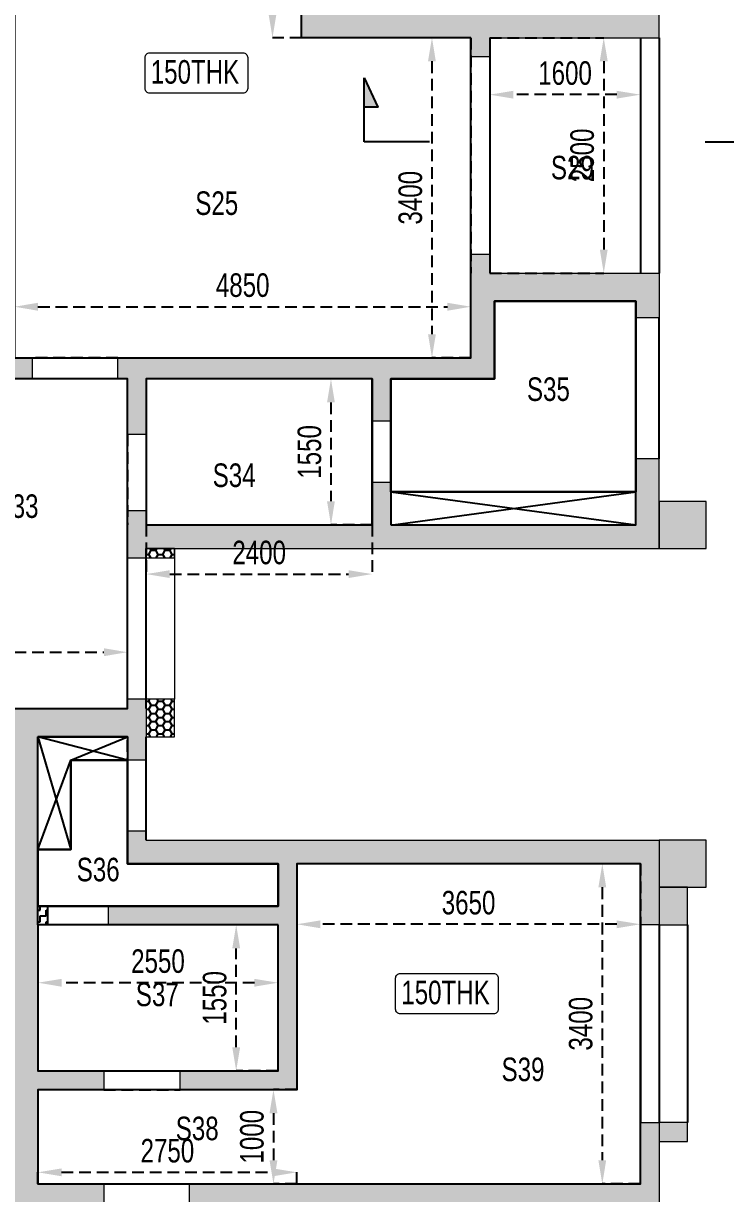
# Model space of a CAD drawing. Header units: millimetres. Extents: x 352 to 36305, y 188 to 51036.
# Drawn here: x 21749 to 29210, y 29448 to 41879 of the extents above; entities that cross this region are included whole.
import ezdxf

# ---------------------------------------------------------------- set-up
doc = ezdxf.new("R2010")
doc.units = ezdxf.units.MM
doc.linetypes.add('ACAD_ISO10W100', pattern=[18, 12, -3, 0, -3])
doc.linetypes.add('HIDDEN', pattern=[0.375, 0.25, -0.125])
for name, color, linetype in [('$1$S-Non-Strl-RCW Hatch', 7, 'Continuous'), ('HATCH', 8, 'Continuous'), ('S-BEAM', 4, 'HIDDEN'), ('S-BEAM 1', 6, 'Continuous'), ('S-CUTOUT', 25, 'Continuous'), ('S-WALL HATCH', 251, 'Continuous'), ('SEC LINE', 1, 'Continuous')]:
    doc.layers.add(name, color=color, linetype=linetype)
for name, color, linetype, lineweight in [("S-BEAM NO'S", 2, 'Continuous', 20), ('S-GENERAL', 252, 'Continuous', 20), ('s-text', 20, 'Continuous', 13), ('S-WALL', 100, 'Continuous', 20)]:
    doc.layers.add(name, color=color, linetype=linetype, lineweight=lineweight)
doc.styles.add('Dim.s & Anno.(Misc.)', font='ARIALN.TTF')
doc.styles.add('SOBHA', font='swisscl.ttf')
doc.dimstyles.new('S-100-2', dxfattribs={"dimscale": 100, "dimtxt": 2.5, "dimasz": 2.5, "dimexe": 0, "dimexo": 0, "dimgap": 1, "dimtad": 1, "dimdec": 0, "dimzin": 0, "dimdsep": 46, "dimtxsty": 'SOBHA', "dimcen": 0.0895, "dimclrd": 8, "dimclre": 8, "dimclrt": 2, "dimadec": 0, "dimazin": 0, "dimtfac": 1, "dimtdec": 0, "dimtofl": 0, "dimtmove": 0, "dimatfit": 3, "dimfxl": 0.18, "dimtolj": 1, "dimtzin": 0, "dimlwd": -1, "dimlwe": -1, "dimarcsym": 1})
pattern_1 = [(0, (-1181694.055, 214942.476), (75, 43.3012702), [50, -100]), (120, (-1181694.055, 214942.476), (-75, 43.3012702), [50, -100]), (60, (-1181694.055, 214942.476), (2e-14, 86.6025404), [-100, 50])]

# ---------------------------------------------------------------- blocks, each defined once
blk = doc.blocks.new('W02-TP-WALLS')
at = {"layer": 'S-WALL HATCH', "ltscale": 7.5, "transparency": 33554687}
h = blk.add_hatch(color=251, dxfattribs=at)
h.dxf.hatch_style = 1
h.paths.add_polyline_path([(457715, -262390), (457615, -262390), (457615, -261440), (457415, -261440), (457415, -262390), (455915, -262390), (455915, -259990), (455915, -259790), (455715, -259790), (455715, -262390), (452215, -262390), (452215, -261640), (452015, -261640), (452015, -262390), (452015, -262690), (457715, -262690)])
h.paths.add_polyline_path([(459965, -260140), (459115, -260140), (459115, -258540), (458865, -258540), (458865, -259790), (457665, -259790), (457665, -258540), (457415, -258540), (457415, -258765), (457415, -259790), (456825, -259790), (456825, -259990), (457415, -259990), (457415, -260790), (457615, -260790), (457615, -259990), (458865, -259990), (458865, -260390), (459765, -260390), (459765, -262390), (459248, -262390), (459248, -262690), (459965, -262690), (460140, -262690), (460140, -262490), (459965, -262490), (459965, -260340)])
h.paths.add_polyline_path([(456405, -258540), (455815, -258540), (455815, -256800), (455615, -256800), (455615, -258540), (452215, -258540), (452215, -257915), (452015, -257915), (452015, -259540), (452215, -259540), (452215, -258765), (456405, -258765)])
h.paths.add_polyline_path([(461815, -255140), (461565, -255140), (461565, -255390), (461565, -255640), (461565, -257190), (459115, -257190), (459115, -256600), (458865, -256600), (458865, -257440), (459115, -257440), (461565, -257440), (461565, -258790), (461815, -258790)])
h.paths.add_polyline_path([(460765, -255390), (459115, -255390), (459115, -253340), (461565, -253340), (461565, -253640), (461815, -253640), (461815, -253140), (462531, -253140), (462531, -252890), (461365, -252890), (461165, -252890), (461165, -253090), (459065, -253090), (458865, -253090), (458865, -255790), (459115, -255790), (459115, -255640), (460765, -255640)])
h.paths.add_polyline_path([(455815, -254940), (454015, -254940), (453815, -254940), (452015, -254940), (452015, -255190), (452015, -255815), (452215, -255815), (452215, -255190), (455615, -255190), (455615, -255890), (455815, -255890), (455815, -255190)])
h.paths.add_polyline_path([(457615, -251290), (457515, -251290), (457515, -250665), (457315, -250665), (457315, -251290), (452015, -251290), (452015, -251540), (452015, -252440), (452265, -252440), (452265, -252240), (452265, -251540), (453815, -251540), (453815, -252240), (453815, -252440), (453815, -252590), (454015, -252590), (454015, -251540), (457615, -251540)])
h.paths.add_polyline_path([(461365, -247890), (461365, -247640), (461365, -247365), (461165, -247365), (461165, -247640), (457315, -247640), (457315, -247890), (457315, -248565), (457515, -248565), (457515, -247890), (461165, -247890), (461165, -251290), (458525, -251290), (458525, -251540), (458865, -251540), (459065, -251540), (461165, -251540), (461165, -251541), (461365, -251541), (461365, -251540), (461365, -251290)])
h.paths.add_polyline_path([(473615, -261965), (473415, -261965), (473415, -262390), (471815, -262390), (471615, -262390), (469265, -262390), (469265, -258515), (469915, -258515), (469915, -258315), (469215, -258315), (469215, -258200), (469015, -258200), (469015, -258315), (469015, -261240), (468115, -261240), (468115, -261440), (469015, -261440), (469015, -262490), (468415, -262490), (468215, -262490), (468215, -262690), (469015, -262690), (473615, -262690)])
h.paths.add_polyline_path([(476465, -260090), (476465, -259690), (476265, -259690), (476265, -260090), (474565, -260090), (474565, -259640), (474365, -259640), (474365, -260090), (471815, -260090), (471815, -258540), (472605, -258540), (472605, -258315), (472515, -258315), (472515, -256550), (472315, -256550), (472315, -258315), (471615, -258315), (471015, -258315), (471015, -258515), (471615, -258515), (471615, -260090), (471615, -260340), (471815, -260340), (473415, -260340), (473415, -260765), (473615, -260765), (473615, -260340), (474365, -260340), (476465, -260340)])
h.paths.add_polyline_path([(476465, -257665), (476265, -257665), (476265, -258315), (474365, -258315), (473415, -258315), (473415, -258540), (474365, -258540), (474365, -258990), (474565, -258990), (474565, -258540), (476265, -258540), (476265, -258940), (476465, -258940)], flags=17)
h.paths.add_polyline_path([(476465, -254690), (474715, -254690), (474515, -254690), (472315, -254690), (472315, -254915), (472315, -255640), (472515, -255640), (472515, -254915), (476265, -254915), (476265, -255565), (476465, -255565), (476465, -254915)])
h.paths.add_polyline_path([(469215, -254480), (469015, -254480), (469015, -255140), (467315, -255140), (467315, -253090), (467415, -253090), (467415, -252890), (467315, -252890), (465215, -252890), (464331, -252890), (464331, -253140), (465215, -253140), (465465, -253140), (467065, -253140), (467065, -254190), (466265, -254190), (466265, -254390), (467065, -254390), (467065, -256940), (466915, -256940), (466915, -257190), (469015, -257190), (469015, -257290), (469215, -257290), (469215, -257190), (469215, -256940), (469215, -256840), (469015, -256840), (469015, -256940), (467315, -256940), (467315, -255340), (469015, -255340), (469015, -256030), (469215, -256030)])
h.paths.add_polyline_path([(465465, -257190), (466205, -257190), (466205, -256940), (465465, -256940), (465465, -254390), (465465, -254190), (465465, -254065), (465215, -254065), (465215, -262690), (465465, -262690), (465465, -261440), (465465, -261240)])
h.paths.add_polyline_path([(476465, -250390), (476265, -250390), (476265, -251040), (471475, -251040), (471475, -251290), (474515, -251290), (474715, -251290), (476465, -251290)])
h.paths.add_polyline_path([(476465, -247390), (471015, -247390), (470815, -247390), (470815, -247640), (472415, -247640), (472415, -248090), (470615, -248090), (470615, -248290), (472415, -248290), (472415, -249840), (471375, -249840), (471375, -250040), (472615, -250040), (472615, -247640), (476265, -247640), (476265, -248290), (476465, -248290)])
h.paths.add_polyline_path([(476465, -243340), (476215, -243340), (476215, -244040), (473615, -244040), (473415, -244040), (471015, -244040), (470815, -244040), (470815, -244290), (471015, -244290), (476465, -244290)])
h.paths.add_polyline_path([(474715, -241665), (476215, -241665), (476215, -241840), (476465, -241840), (476465, -241365), (474665, -241365), (474465, -241365), (474465, -242265), (473415, -242265), (470715, -242265), (470715, -242490), (470815, -242490), (470815, -243080), (471015, -243080), (471015, -242490), (473415, -242490), (473615, -242490), (474715, -242490)])
h.paths.add_polyline_path([(476465, -238615), (476465, -238015), (476265, -238015), (476265, -238615), (474465, -238615), (472865, -238615), (472865, -236300), (472665, -236300), (472665, -238865), (474465, -238865), (474665, -238865), (476465, -238865)])
h.paths.add_polyline_path([(476465, -234390), (476265, -234390), (476265, -235041), (472665, -235041), (472465, -235041), (472465, -235265), (472665, -235265), (472865, -235265), (476265, -235265), (476265, -235915), (476465, -235915)])
h.paths.add_polyline_path([(476465, -231340), (472465, -231340), (470765, -231340), (470765, -231640), (472465, -231640), (472465, -232990), (471365, -232990), (471365, -232440), (470715, -232440), (470715, -232640), (471165, -232640), (471165, -234130), (471365, -234130), (471365, -233240), (472465, -233240), (472465, -234030), (472665, -234030), (472665, -231640), (476265, -231640), (476265, -232290), (476465, -232290)])
h.paths.add_polyline_path([(471365, -235040), (471165, -235040), (469615, -235040), (469615, -232640), (470065, -232640), (470065, -232440), (469615, -232440), (469615, -231640), (470015, -231640), (470015, -231340), (469615, -231340), (469365, -231340), (469365, -232290), (468865, -232290), (468865, -232490), (469365, -232490), (469365, -232640), (469365, -233990), (469365, -234190), (469365, -235040), (469365, -235390), (469615, -235390), (469615, -235265), (471365, -235265)])
h.paths.add_polyline_path([(463965, -232490), (464515, -232490), (464515, -232290), (463965, -232290), (463965, -231340), (463065, -231340), (463065, -231640), (463665, -231640), (463665, -235465), (460265, -235465), (460265, -235290), (460015, -235290), (460015, -236040), (459115, -236040), (459115, -235390), (458865, -235390), (458865, -240165), (459115, -240165), (460515, -240165), (460515, -240855), (460715, -240855), (460715, -240665), (461415, -240665), (461415, -240365), (461315, -240365), (461315, -239815), (461015, -239815), (461015, -239965), (460715, -239965), (459115, -239965), (459115, -236240), (460015, -236240), (460265, -236240), (460265, -235715), (461015, -235715), (461015, -239315), (461315, -239315), (461315, -238815), (461315, -238615), (461315, -235715), (463665, -235715), (463665, -238615), (463665, -238815), (463965, -238815), (463965, -238615)])
h.paths.add_polyline_path([(460965, -231340), (459240, -231340), (459240, -231640), (460040, -231640), (460040, -232390), (459190, -232390), (459190, -232590), (460040, -232590), (460040, -234090), (460015, -234090), (460015, -234290), (460015, -234380), (460265, -234380), (460265, -231640), (460965, -231640)])
h.paths.add_polyline_path([(458490, -231340), (457540, -231340), (455865, -231340), (455865, -231640), (457315, -231640), (457315, -234090), (457015, -234090), (457015, -234290), (459105, -234290), (459105, -234090), (457540, -234090), (457540, -232590), (458540, -232590), (458540, -232390), (457540, -232390), (457540, -231640), (458490, -231640)])
h.paths.add_polyline_path([(455915, -234090), (454565, -234090), (454565, -233090), (454365, -233090), (454365, -233190), (453590, -233190), (453590, -233390), (454365, -233390), (454365, -234040), (452215, -234040), (452215, -233390), (452990, -233390), (452990, -233190), (452215, -233190), (452215, -233015), (452015, -233015), (452015, -234040), (452015, -234290), (452015, -234915), (452215, -234915), (452215, -234290), (454565, -234290), (455615, -234290), (455815, -234290), (455915, -234290)])
h.paths.add_polyline_path([(454665, -231340), (452015, -231340), (452015, -231640), (452015, -231815), (452215, -231815), (452215, -231640), (454365, -231640), (454365, -232290), (454565, -232290), (454565, -231640), (454665, -231640)])
h.paths.add_polyline_path([(455815, -237640), (455815, -235300), (455615, -235300), (455615, -237640), (452215, -237640), (452215, -237015), (452015, -237015), (452015, -237640), (452015, -237890), (453815, -237890), (454015, -237890), (455815, -237890)])
h.paths.add_polyline_path([(456455, -241290), (454015, -241290), (454015, -240240), (453815, -240240), (453815, -240390), (453815, -240590), (453815, -241290), (452215, -241290), (452215, -240590), (452215, -240390), (452015, -240390), (452015, -242290), (452215, -242290), (452215, -241515), (456455, -241515)])
h.paths.add_polyline_path([(457765, -245040), (457665, -245040), (457465, -245040), (455965, -245040), (455965, -242640), (456555, -242640), (456555, -242440), (455765, -242440), (455765, -245040), (452215, -245040), (452215, -244390), (452015, -244390), (452015, -245040), (452015, -245290), (457765, -245290)])
h.paths.add_polyline_path([(461365, -244040), (461165, -244040), (461165, -245040), (459065, -245040), (459065, -242365), (461165, -242365), (461165, -243290), (461365, -243290), (461365, -242365), (461365, -242115), (460715, -242115), (460515, -242115), (459065, -242115), (459065, -241515), (459065, -241290), (457365, -241290), (457365, -241515), (457465, -241515), (457465, -242440), (457465, -242640), (457465, -244240), (457665, -244240), (457665, -241515), (458865, -241515), (458865, -245040), (458515, -245040), (458515, -245290), (459015, -245290), (461165, -245290), (461165, -245565), (461365, -245565)])
h = blk.add_hatch(dxfattribs=at)
h.set_pattern_fill('ZIGZAG', color=251, scale=500)
h.set_pattern_definition([(0, (452215.334, -261440.394), (62.5, 62.5), [62.5, -62.5]), (90, (452277.834, -261440.394), (-62.5, 62.5), [62.5, -62.5])])
h.paths.add_polyline_path([(471615, -261240), (471815, -261240), (471815, -261390), (471615, -261390)])
h.paths.add_polyline_path([(471815, -260340), (471615, -260340), (471615, -260440), (471815, -260440)])
h.paths.add_polyline_path([(465465, -261240), (466015, -261240), (466015, -261440), (465465, -261440)])
h.paths.add_polyline_path([(460065, -260140), (459965, -260140), (459965, -260340), (460065, -260340)])
h.paths.add_polyline_path([(457415, -258765), (457315, -258765), (457315, -258540), (457415, -258540)])
h.paths.add_polyline_path([(456015, -259790), (455915, -259790), (455915, -259990), (456015, -259990)])
h.paths.add_polyline_path([(453390, -252240), (453815, -252240), (453815, -252440), (453390, -252440)])
h.paths.add_polyline_path([(452640, -252440), (452265, -252440), (452265, -252240), (452640, -252240)])
h.paths.add_polyline_path([(453815, -254690), (454015, -254690), (454015, -254940), (453815, -254940)])
h.paths.add_polyline_path([(458865, -252750), (459065, -252750), (459065, -253090), (458865, -253090)])
h.paths.add_polyline_path([(458865, -251540), (459065, -251540), (459065, -251640), (458865, -251640)])
h.paths.add_polyline_path([(465215, -253140), (465465, -253140), (465465, -253315), (465215, -253315)])
h.paths.add_polyline_path([(465465, -254190), (465615, -254190), (465615, -254390), (465465, -254390)])
h.paths.add_polyline_path([(469015, -253090), (468625, -253090), (468625, -252890), (469015, -252890)])
h.paths.add_polyline_path([(463515, -250490), (463715, -250490), (463715, -250990), (463515, -250990)])
h.paths.add_polyline_path([(463715, -248990), (463515, -248990), (463515, -249490), (463715, -249490)])
h.paths.add_polyline_path([(463715, -248190), (463515, -248190), (463515, -248690), (463715, -248690)])
h.paths.add_polyline_path([(463715, -246690), (463515, -246690), (463515, -247190), (463715, -247190)])
h.paths.add_polyline_path([(463715, -246390), (463515, -246390), (463515, -245890), (463715, -245890)])
h.paths.add_polyline_path([(463715, -244390), (463515, -244390), (463515, -244890), (463715, -244890)])
h.paths.add_polyline_path([(463715, -244090), (463515, -244090), (463515, -242565), (463715, -242565)])
h.paths.add_polyline_path([(460515, -241965), (460715, -241965), (460715, -242115), (460515, -242115)])
h.paths.add_polyline_path([(457465, -244890), (457665, -244890), (457665, -245040), (457465, -245040)])
h.paths.add_polyline_path([(453815, -240390), (453390, -240390), (453390, -240590), (453815, -240590)])
h.paths.add_polyline_path([(452215, -240390), (452640, -240390), (452640, -240590), (452215, -240590)])
h.paths.add_polyline_path([(453815, -237890), (454015, -237890), (454015, -238140), (453815, -238140)])
h.paths.add_polyline_path([(461315, -238615), (461990, -238615), (461990, -238815), (461315, -238815)])
h.paths.add_polyline_path([(463665, -238615), (462990, -238615), (462990, -238815), (463665, -238815)])
h.paths.add_polyline_path([(463965, -238615), (464065, -238615), (464065, -238815), (463965, -238815)])
h.paths.add_polyline_path([(465315, -238615), (465215, -238615), (465215, -238815), (465315, -238815)])
h.paths.add_polyline_path([(469315, -240665), (468675, -240665), (468675, -240465), (469315, -240465)])
h.paths.add_polyline_path([(467415, -240465), (467565, -240465), (467565, -240665), (467415, -240665)])
h.paths.add_polyline_path([(471015, -244040), (470815, -244040), (470815, -243890), (471015, -243890)])
h.paths.add_polyline_path([(471015, -244290), (470815, -244290), (470815, -244390), (471015, -244390)])
h.paths.add_polyline_path([(470815, -245990), (471015, -245990), (471015, -245890), (470815, -245890)])
h.paths.add_polyline_path([(470815, -246290), (471015, -246290), (471015, -246540), (470815, -246540)])
h.paths.add_polyline_path([(473415, -243590), (473615, -243590), (473615, -244040), (473415, -244040)])
h.paths.add_polyline_path([(473415, -242940), (473615, -242940), (473615, -242490), (473415, -242490)])
h.paths.add_polyline_path([(474665, -241365), (474465, -241365), (474465, -241165), (474665, -241165)])
h.paths.add_polyline_path([(474465, -238865), (474665, -238865), (474665, -239065), (474465, -239065)])
h.paths.add_polyline_path([(472865, -235265), (472665, -235265), (472665, -235365), (472865, -235365)])
h.paths.add_polyline_path([(472665, -235041), (472465, -235041), (472465, -234915), (472665, -234915)])
h.paths.add_polyline_path([(471165, -235040), (471365, -235040), (471365, -234915), (471165, -234915)])
h.paths.add_polyline_path([(469365, -233990), (469265, -233990), (469265, -234190), (469365, -234190)])
h.paths.add_polyline_path([(468165, -233990), (468465, -233990), (468465, -234190), (468165, -234190)])
h.paths.add_polyline_path([(467265, -233990), (467165, -233990), (467165, -234190), (467265, -234190)])
h.paths.add_polyline_path([(460015, -234290), (459915, -234290), (459915, -234090), (460015, -234090)])
h.paths.add_polyline_path([(455615, -234290), (455815, -234290), (455815, -234390), (455615, -234390)])
h.paths.add_polyline_path([(457465, -242440), (457365, -242440), (457365, -242640), (457465, -242640)])
h.paths.add_polyline_path([(471015, -247390), (470815, -247390), (470815, -247290), (471015, -247290)])
h.paths.add_polyline_path([(474515, -251290), (474715, -251290), (474715, -251790), (474515, -251790)])
h.paths.add_polyline_path([(474715, -254690), (474515, -254690), (474515, -254190), (474715, -254190)])
h = blk.add_hatch(color=251, dxfattribs=at)
h.dxf.hatch_style = 1
h.paths.add_polyline_path([(466315, -246290), (469565, -246290), (469565, -250990), (467565, -250990), (467565, -251290), (469015, -251290), (469015, -252890), (469015, -253090), (469015, -253380), (469215, -253380), (469215, -252890), (469215, -251290), (470565, -251290), (470565, -251040), (469865, -251040), (469865, -250040), (470565, -250040), (470565, -249840), (469865, -249840), (469865, -248290), (469865, -248090), (469865, -246290), (470815, -246290), (471015, -246290), (471015, -245990), (470815, -245990), (467115, -245990), (467115, -242490), (469805, -242490), (469805, -242265), (469615, -242265), (469615, -240465), (469315, -240465), (469315, -240665), (469315, -242265), (467115, -242265), (466315, -242265), (465140, -242265), (465140, -242565), (466015, -242565), (466015, -244090), (463715, -244090), (463515, -244090), (463515, -244390), (463715, -244390), (466015, -244390), (466015, -246390), (463715, -246390), (463515, -246390), (463515, -246690), (463715, -246690), (466015, -246690), (466015, -248690), (463715, -248690), (463515, -248690), (463515, -248990), (463715, -248990), (466015, -248990), (466015, -250990), (463715, -250990), (463515, -250990), (463515, -251290), (466415, -251290), (466415, -250990), (466315, -250990)])
h.paths.add_polyline_path([(466315, -245990), (466315, -242565), (466865, -242565), (466865, -245990)], flags=16)
h = blk.add_hatch(dxfattribs=at)
h.set_pattern_fill('ZIGZAG', color=251, scale=500)
h.set_pattern_definition([(0, (469865.334, -248290.394), (62.5, 62.5), [62.5, -62.5]), (90, (469927.834, -248290.394), (-62.5, 62.5), [62.5, -62.5])])
h.paths.add_polyline_path([(469865, -248090), (469965, -248090), (469965, -248290), (469865, -248290)])
at = {"color": 6, "linetype": 'Continuous'}
blk.add_lwpolyline([(469865, -248090), (469965, -248090), (469965, -248290), (469865, -248290)], close=True, dxfattribs=at)
at = {"layer": 'S-WALL', "color": 3}
for points in [[(476465, -238015), (476265, -238015), (476265, -238615), (474465, -238615), (472865, -238615), (472865, -236300), (472665, -236300), (472665, -238865), (474465, -238865), (474465, -239065), (474665, -239065), (474665, -238865), (476465, -238865), (476465, -238615)], [(473615, -242490), (473615, -242940), (473415, -242940), (473415, -242490), (471015, -242490), (471015, -243080), (470815, -243080), (470815, -242490), (470715, -242490), (470715, -242265), (473415, -242265), (474465, -242265), (474465, -241165), (474665, -241165), (474665, -241365), (476465, -241365), (476465, -241840), (476215, -241840), (476215, -241665), (474715, -241665), (474715, -242490)], [(473615, -244040), (473615, -243590), (473415, -243590), (473415, -244040), (471015, -244040), (471015, -243890), (470815, -243890), (470815, -244040), (470815, -244290), (470815, -244390), (471015, -244390), (471015, -244290), (476465, -244290), (476465, -243340), (476215, -243340), (476215, -244040)], [(470615, -248290), (470615, -248090), (472415, -248090), (472415, -247640), (470815, -247640), (470815, -247390), (470815, -247290), (471015, -247290), (471015, -247390), (476465, -247390), (476465, -248290), (476265, -248290), (476265, -247640), (472615, -247640), (472615, -250040), (471375, -250040), (471375, -249840), (472415, -249840), (472415, -248290)], [(471475, -251040), (476265, -251040), (476265, -250390), (476465, -250390), (476465, -251290), (474715, -251290), (474715, -251790), (474515, -251790), (474515, -251290), (471475, -251290)]]:
    blk.add_lwpolyline(points, close=True, dxfattribs=at)
for points in [[(469615, -242265), (469805, -242265), (469805, -242490), (467115, -242490)], [(467115, -245990), (470815, -245990), (470815, -245890), (471015, -245890), (471015, -245990), (471015, -246290), (471015, -246540), (470815, -246540), (470815, -246290), (469865, -246290), (469865, -248090), (469965, -248090), (469965, -248290), (469865, -248290), (469865, -249840), (470565, -249840), (470565, -250040), (469865, -250040), (469865, -251040), (470565, -251040), (470565, -251290)]]:
    blk.add_lwpolyline(points, dxfattribs=at)
blk = doc.blocks.new('SEC')
at = {"layer": 'HATCH'}
h = blk.add_hatch(color=9, dxfattribs=at)
h.dxf.hatch_style = 1
h.paths.add_polyline_path([(543392.1, -306590.6), (543392.1, -306678.6), (543582.1, -306678.6)])
at = {"layer": 'SEC LINE', "color": 6, "linetype": 'ACAD_ISO10W100', "ltscale": 1000}
for p, q in [((543168, -306254.8), (543168, -306678.6)), ((543582.1, -306678.6), (543392.1, -306590.6)), ((543392.1, -306590.6), (543392.1, -306678.6)), ((543168, -306678.6), (543582.1, -306678.6))]:
    blk.add_line(p, q, dxfattribs=at)
blk = doc.blocks.new('*D228')
at = {"layer": 'Defpoints', "color": 0, "linetype": 'Continuous', "ltscale": 500, "transparency": 16777216}
for p in [(24704, 45327), (24396, 41727), (24704, 41727)]:
    blk.add_point(p, dxfattribs=at)
at = {"layer": 'S-BEAM', "color": 8, "ltscale": 500, "transparency": 16777216}
for p, q in [((24704, 45327), (24396, 45327)), ((24396, 45077), (24396, 41977)), ((24704, 41727), (24396, 41727))]:
    blk.add_line(p, q, dxfattribs=at)
at = {"layer": 'S-BEAM', "color": 8, "linetype": 'Continuous', "ltscale": 500, "transparency": 16777216}
for points in [[(24354, 45077), (24437, 45077), (24396, 45327)], [(24354, 41977), (24437, 41977), (24396, 41727)]]:
    blk.add_solid(points, dxfattribs=at)
at = {"layer": 'S-BEAM', "color": 2, "linetype": 'Continuous', "ltscale": 500, "transparency": 16777216, "insert": (24167, 43527), "char_height": 250, "attachment_point": 5, "rotation": 90, "style": 'SOBHA'}
blk.add_mtext('\\A1;3600', dxfattribs=at)
blk = doc.blocks.new('*D232')
at = {"layer": 'Defpoints', "color": 0, "linetype": 'Continuous', "ltscale": 500, "transparency": 16777216}
for p in [(26504, 41727), (26090, 38327), (26504, 38327)]:
    blk.add_point(p, dxfattribs=at)
at = {"layer": 'S-BEAM', "color": 8, "ltscale": 500, "transparency": 16777216}
for p, q in [((26504, 41727), (26090, 41727)), ((26090, 41477), (26090, 38577)), ((26504, 38327), (26090, 38327))]:
    blk.add_line(p, q, dxfattribs=at)
at = {"layer": 'S-BEAM', "color": 8, "linetype": 'Continuous', "ltscale": 500, "transparency": 16777216}
for points in [[(26048, 41477), (26131, 41477), (26090, 41727)], [(26048, 38577), (26131, 38577), (26090, 38327)]]:
    blk.add_solid(points, dxfattribs=at)
at = {"layer": 'S-BEAM', "color": 2, "linetype": 'Continuous', "ltscale": 500, "transparency": 16777216, "insert": (25861, 40027), "char_height": 250, "attachment_point": 5, "rotation": 90, "style": 'SOBHA'}
blk.add_mtext('\\A1;3400', dxfattribs=at)
blk = doc.blocks.new('*D233')
at = {"layer": 'Defpoints', "color": 0, "linetype": 'Continuous', "ltscale": 500, "transparency": 16777216}
for p in [(26504, 38869), (21654, 38327), (26504, 38327)]:
    blk.add_point(p, dxfattribs=at)
at = {"layer": 'S-BEAM', "color": 8, "ltscale": 500, "transparency": 16777216}
for p, q in [((21654, 38327), (21654, 38869)), ((21904, 38869), (26254, 38869)), ((26504, 38327), (26504, 38869))]:
    blk.add_line(p, q, dxfattribs=at)
at = {"layer": 'S-BEAM', "color": 8, "linetype": 'Continuous', "ltscale": 500, "transparency": 16777216}
for points in [[(21904, 38911), (21904, 38827), (21654, 38869)], [(26254, 38911), (26254, 38827), (26504, 38869)]]:
    blk.add_solid(points, dxfattribs=at)
at = {"layer": 'S-BEAM', "color": 2, "linetype": 'Continuous', "ltscale": 500, "transparency": 16777216, "insert": (24079, 39097), "char_height": 250, "attachment_point": 5, "style": 'SOBHA'}
blk.add_mtext('\\A1;4850', dxfattribs=at)
blk = doc.blocks.new('*D234')
at = {"layer": 'Defpoints', "color": 0, "linetype": 'Continuous', "ltscale": 500, "transparency": 16777216}
for p in [(26704, 41727), (26704, 39227), (27915, 39227)]:
    blk.add_point(p, dxfattribs=at)
at = {"layer": 'S-BEAM', "color": 8, "ltscale": 500, "transparency": 16777216}
for p, q in [((26704, 41727), (27915, 41727)), ((27915, 41477), (27915, 39477)), ((26704, 39227), (27915, 39227))]:
    blk.add_line(p, q, dxfattribs=at)
at = {"layer": 'S-BEAM', "color": 8, "linetype": 'Continuous', "ltscale": 500, "transparency": 16777216}
for points in [[(27873, 41477), (27957, 41477), (27915, 41727)], [(27873, 39477), (27957, 39477), (27915, 39227)]]:
    blk.add_solid(points, dxfattribs=at)
at = {"layer": 'S-BEAM', "color": 2, "linetype": 'Continuous', "ltscale": 500, "transparency": 16777216, "insert": (27687, 40477), "char_height": 250, "attachment_point": 5, "rotation": 90, "style": 'SOBHA'}
blk.add_mtext('\\A1;2500', dxfattribs=at)
blk = doc.blocks.new('*D235')
at = {"layer": 'Defpoints', "color": 0, "linetype": 'Continuous', "ltscale": 500, "transparency": 16777216}
for p in [(26704, 41727), (28304, 41727), (26704, 41122)]:
    blk.add_point(p, dxfattribs=at)
at = {"layer": 'S-BEAM', "color": 8, "ltscale": 500, "transparency": 16777216}
for p, q in [((26704, 41727), (26704, 41122)), ((28304, 41727), (28304, 41122)), ((28054, 41122), (26954, 41122))]:
    blk.add_line(p, q, dxfattribs=at)
at = {"layer": 'S-BEAM', "color": 8, "linetype": 'Continuous', "ltscale": 500, "transparency": 16777216}
for points in [[(26954, 41163), (26954, 41080), (26704, 41122)], [(28054, 41163), (28054, 41080), (28304, 41122)]]:
    blk.add_solid(points, dxfattribs=at)
at = {"layer": 'S-BEAM', "color": 2, "linetype": 'Continuous', "ltscale": 500, "transparency": 16777216, "insert": (27504, 41350), "char_height": 250, "attachment_point": 5, "style": 'SOBHA'}
blk.add_mtext('\\A1;1600', dxfattribs=at)
blk = doc.blocks.new('*D243')
at = {"layer": 'Defpoints', "color": 0, "linetype": 'Continuous', "ltscale": 500, "transparency": 16777216}
for p in [(22854, 35199), (19154, 34602), (22854, 34602)]:
    blk.add_point(p, dxfattribs=at)
at = {"layer": 'S-BEAM', "color": 8, "ltscale": 500, "transparency": 16777216}
for p, q in [((19154, 34602), (19154, 35199)), ((19404, 35199), (22604, 35199)), ((22854, 34602), (22854, 35199))]:
    blk.add_line(p, q, dxfattribs=at)
at = {"layer": 'S-BEAM', "color": 8, "linetype": 'Continuous', "ltscale": 500, "transparency": 16777216}
for points in [[(19404, 35241), (19404, 35157), (19154, 35199)], [(22604, 35241), (22604, 35157), (22854, 35199)]]:
    blk.add_solid(points, dxfattribs=at)
at = {"layer": 'S-BEAM', "color": 2, "linetype": 'Continuous', "ltscale": 500, "transparency": 16777216, "insert": (21004, 35427), "char_height": 250, "attachment_point": 5, "style": 'SOBHA'}
blk.add_mtext('\\A1;3700', dxfattribs=at)
blk = doc.blocks.new('*D245')
at = {"layer": 'Defpoints', "color": 0, "linetype": 'Continuous', "ltscale": 500, "transparency": 16777216}
for p in [(23054, 36552), (25454, 36552), (25454, 36029)]:
    blk.add_point(p, dxfattribs=at)
at = {"layer": 'S-BEAM', "color": 8, "ltscale": 500, "transparency": 16777216}
for p, q in [((23054, 36552), (23054, 36029)), ((25454, 36552), (25454, 36029)), ((23304, 36029), (25204, 36029))]:
    blk.add_line(p, q, dxfattribs=at)
at = {"layer": 'S-BEAM', "color": 8, "linetype": 'Continuous', "ltscale": 500, "transparency": 16777216}
for points in [[(23304, 36070), (23304, 35987), (23054, 36029)], [(25204, 36070), (25204, 35987), (25454, 36029)]]:
    blk.add_solid(points, dxfattribs=at)
at = {"layer": 'S-BEAM', "color": 2, "linetype": 'Continuous', "ltscale": 500, "transparency": 16777216, "insert": (24254, 36257), "char_height": 250, "attachment_point": 5, "style": 'SOBHA'}
blk.add_mtext('\\A1;2400', dxfattribs=at)
blk = doc.blocks.new('*D246')
at = {"layer": 'Defpoints', "color": 0, "linetype": 'Continuous', "ltscale": 500, "transparency": 16777216}
for p in [(25454, 38102), (25017, 36552), (25454, 36552)]:
    blk.add_point(p, dxfattribs=at)
at = {"layer": 'S-BEAM', "color": 8, "ltscale": 500, "transparency": 16777216}
for p, q in [((25454, 38102), (25017, 38102)), ((25017, 37852), (25017, 36802)), ((25454, 36552), (25017, 36552))]:
    blk.add_line(p, q, dxfattribs=at)
at = {"layer": 'S-BEAM', "color": 8, "linetype": 'Continuous', "ltscale": 500, "transparency": 16777216}
for points in [[(24975, 37852), (25058, 37852), (25017, 38102)], [(24975, 36802), (25058, 36802), (25017, 36552)]]:
    blk.add_solid(points, dxfattribs=at)
at = {"layer": 'S-BEAM', "color": 2, "linetype": 'Continuous', "ltscale": 500, "transparency": 16777216, "insert": (24789, 37327), "char_height": 250, "attachment_point": 5, "rotation": 90, "style": 'SOBHA'}
blk.add_mtext('\\A1;1550', dxfattribs=at)
blk = doc.blocks.new('*D183')
at = {"layer": 'Defpoints', "color": 0, "linetype": 'Continuous', "ltscale": 500, "transparency": 16777216}
for p in [(21904, 32302), (24454, 32302), (21904, 31688)]:
    blk.add_point(p, dxfattribs=at)
at = {"layer": 'S-BEAM', "color": 8, "ltscale": 500, "transparency": 16777216}
for p, q in [((21904, 32302), (21904, 31688)), ((24454, 32302), (24454, 31688)), ((24204, 31688), (22154, 31688))]:
    blk.add_line(p, q, dxfattribs=at)
at = {"layer": 'S-BEAM', "color": 8, "linetype": 'Continuous', "ltscale": 500, "transparency": 16777216}
for points in [[(22154, 31729), (22154, 31646), (21904, 31688)], [(24204, 31729), (24204, 31646), (24454, 31688)]]:
    blk.add_solid(points, dxfattribs=at)
at = {"layer": 'S-BEAM', "color": 2, "linetype": 'Continuous', "ltscale": 500, "transparency": 16777216, "insert": (23179, 31916), "char_height": 250, "attachment_point": 5, "style": 'SOBHA'}
blk.add_mtext('\\A1;2550', dxfattribs=at)
blk = doc.blocks.new('*D184')
at = {"layer": 'Defpoints', "color": 0, "linetype": 'Continuous', "ltscale": 500, "transparency": 16777216}
for p in [(24010, 32302), (24454, 32302), (24454, 30752)]:
    blk.add_point(p, dxfattribs=at)
at = {"layer": 'S-BEAM', "color": 8, "ltscale": 500, "transparency": 16777216}
for p, q in [((24454, 32302), (24010, 32302)), ((24010, 31002), (24010, 32052)), ((24454, 30752), (24010, 30752))]:
    blk.add_line(p, q, dxfattribs=at)
at = {"layer": 'S-BEAM', "color": 8, "linetype": 'Continuous', "ltscale": 500, "transparency": 16777216}
for points in [[(23968, 32052), (24052, 32052), (24010, 32302)], [(23968, 31002), (24052, 31002), (24010, 30752)]]:
    blk.add_solid(points, dxfattribs=at)
at = {"layer": 'S-BEAM', "color": 2, "linetype": 'Continuous', "ltscale": 500, "transparency": 16777216, "insert": (23782, 31527), "char_height": 250, "attachment_point": 5, "rotation": 90, "style": 'SOBHA'}
blk.add_mtext('\\A1;1550', dxfattribs=at)
blk = doc.blocks.new('*D185')
at = {"layer": 'Defpoints', "color": 0, "linetype": 'Continuous', "ltscale": 500, "transparency": 16777216}
for p in [(24654, 30552), (24406, 29552), (24654, 29552)]:
    blk.add_point(p, dxfattribs=at)
at = {"layer": 'S-BEAM', "color": 8, "ltscale": 500, "transparency": 16777216}
for p, q in [((24654, 30552), (24406, 30552)), ((24406, 30302), (24406, 29802)), ((24654, 29552), (24406, 29552))]:
    blk.add_line(p, q, dxfattribs=at)
at = {"layer": 'S-BEAM', "color": 8, "linetype": 'Continuous', "ltscale": 500, "transparency": 16777216}
for points in [[(24364, 30302), (24448, 30302), (24406, 30552)], [(24364, 29802), (24448, 29802), (24406, 29552)]]:
    blk.add_solid(points, dxfattribs=at)
at = {"layer": 'S-BEAM', "color": 2, "linetype": 'Continuous', "ltscale": 500, "transparency": 16777216, "insert": (24178, 30052), "char_height": 250, "attachment_point": 5, "rotation": 90, "style": 'SOBHA'}
blk.add_mtext('\\A1;1000', dxfattribs=at)
blk = doc.blocks.new('*D186')
at = {"layer": 'Defpoints', "color": 0, "linetype": 'Continuous', "ltscale": 500, "transparency": 16777216}
for p in [(24654, 29674), (21904, 29552), (24654, 29552)]:
    blk.add_point(p, dxfattribs=at)
at = {"layer": 'S-BEAM', "color": 8, "ltscale": 500, "transparency": 16777216}
for p, q in [((21904, 29552), (21904, 29674)), ((22154, 29674), (24404, 29674)), ((24654, 29552), (24654, 29674))]:
    blk.add_line(p, q, dxfattribs=at)
at = {"layer": 'S-BEAM', "color": 8, "linetype": 'Continuous', "ltscale": 500, "transparency": 16777216}
for points in [[(22154, 29715), (22154, 29632), (21904, 29674)], [(24404, 29715), (24404, 29632), (24654, 29674)]]:
    blk.add_solid(points, dxfattribs=at)
at = {"layer": 'S-BEAM', "color": 2, "linetype": 'Continuous', "ltscale": 500, "transparency": 16777216, "insert": (23279, 29902), "char_height": 250, "attachment_point": 5, "style": 'SOBHA'}
blk.add_mtext('\\A1;2750', dxfattribs=at)
blk = doc.blocks.new('*D187')
at = {"layer": 'Defpoints', "color": 0, "linetype": 'Continuous', "ltscale": 500, "transparency": 16777216}
for p in [(24654, 32952), (28304, 32952), (24654, 32309)]:
    blk.add_point(p, dxfattribs=at)
at = {"layer": 'S-BEAM', "color": 8, "ltscale": 500, "transparency": 16777216}
for p, q in [((24654, 32952), (24654, 32309)), ((28304, 32952), (28304, 32309)), ((28054, 32309), (24904, 32309))]:
    blk.add_line(p, q, dxfattribs=at)
at = {"layer": 'S-BEAM', "color": 8, "linetype": 'Continuous', "ltscale": 500, "transparency": 16777216}
for points in [[(24904, 32350), (24904, 32267), (24654, 32309)], [(28054, 32350), (28054, 32267), (28304, 32309)]]:
    blk.add_solid(points, dxfattribs=at)
at = {"layer": 'S-BEAM', "color": 2, "linetype": 'Continuous', "ltscale": 500, "transparency": 16777216, "insert": (26479, 32537), "char_height": 250, "attachment_point": 5, "style": 'SOBHA'}
blk.add_mtext('\\A1;3650', dxfattribs=at)
blk = doc.blocks.new('*D188')
at = {"layer": 'Defpoints', "color": 0, "linetype": 'Continuous', "ltscale": 500, "transparency": 16777216}
for p in [(28304, 32952), (27900, 29552), (28304, 29552)]:
    blk.add_point(p, dxfattribs=at)
at = {"layer": 'S-BEAM', "color": 8, "ltscale": 500, "transparency": 16777216}
for p, q in [((28304, 32952), (27900, 32952)), ((27900, 32702), (27900, 29802)), ((28304, 29552), (27900, 29552))]:
    blk.add_line(p, q, dxfattribs=at)
at = {"layer": 'S-BEAM', "color": 8, "linetype": 'Continuous', "ltscale": 500, "transparency": 16777216}
for points in [[(27858, 32702), (27941, 32702), (27900, 32952)], [(27858, 29802), (27941, 29802), (27900, 29552)]]:
    blk.add_solid(points, dxfattribs=at)
at = {"layer": 'S-BEAM', "color": 2, "linetype": 'Continuous', "ltscale": 500, "transparency": 16777216, "insert": (27671, 31252), "char_height": 250, "attachment_point": 5, "rotation": 90, "style": 'SOBHA'}
blk.add_mtext('\\A1;3400', dxfattribs=at)

msp = doc.modelspace()

# ---------------------------------------------------------------- hatches: boundary and pattern name
at = {"layer": '$1$S-Non-Strl-RCW Hatch', "linetype": 'Continuous', "ltscale": 500, "transparency": 33554687}
h = msp.add_hatch(dxfattribs=at)
h.set_pattern_fill('HONEY', color=25, scale=400)
h.set_pattern_definition(pattern_1)
h.paths.add_polyline_path([(28504.2, 36301.8), (29004.2, 36301.8), (29004.2, 36801.8), (28504.2, 36801.8)])
h.paths.add_polyline_path([(28504.2, 42376.8), (28804.2, 42376.8), (28804.2, 42576.8), (28504.2, 42576.8)])
h.paths.add_polyline_path([(28504.2, 44676.8), (28804.2, 44676.8), (28804.2, 44876.8), (28504.2, 44876.8)])
h.paths.add_polyline_path([(28504.2, 46001.8), (28804.2, 46001.8), (28804.2, 46201.8), (28504.2, 46201.8)])
h.paths.add_polyline_path([(28504.2, 48301.8), (28804.2, 48301.8), (28804.2, 48501.8), (28504.2, 48501.8)])
h = msp.add_hatch(dxfattribs=at)
h.set_pattern_fill('HONEY', color=25, scale=400)
h.set_pattern_definition(pattern_1)
h.paths.add_polyline_path([(23354.2, 34701.8), (23054.2, 34701.8), (23054.2, 34601.8), (23054.2, 34301.8), (23354.2, 34301.8)])
h.paths.add_polyline_path([(23354.2, 36301.8), (23054.2, 36301.8), (23054.2, 36201.8), (23354.2, 36201.8)])
h = msp.add_hatch(dxfattribs=at)
h.set_pattern_fill('HONEY', color=25, scale=400)
h.set_pattern_definition(pattern_1)
h.paths.add_polyline_path([(28504.2, 32701.8), (29004.2, 32701.8), (29004.2, 33201.8), (28504.2, 33201.8)])
h.paths.add_polyline_path([(28504.2, 32301.8), (28804.2, 32301.8), (28804.2, 32701.8), (28504.2, 32701.8)])
h.paths.add_polyline_path([(28504.2, 30001.8), (28804.2, 30001.8), (28804.2, 30201.8), (28504.2, 30201.8)])
h.paths.add_polyline_path([(28504.2, 25026.8), (28804.2, 25026.8), (28804.2, 25226.8), (28504.2, 25226.8)])
h.paths.add_polyline_path([(28504.2, 22926.8), (28804.2, 22926.8), (28804.2, 22726.8), (28504.2, 22726.8)])

# ---------------------------------------------------------------- linework, layer by layer
at = {"layer": 'S-BEAM', "ltscale": 500}
for p, q in [((26504.2, 41726.8), (26504.2, 39226.8)), ((22754.2, 38326.8), (21844.2, 38326.8)), ((22754.2, 38101.8), (21844.2, 38101.8)), ((22854.2, 37511.8), (22854.2, 36551.8)), ((22854.2, 34601.8), (22854.2, 36301.8)), ((22854.2, 33201.8), (22854.2, 34301.8)), ((22654.2, 32501.8), (21904.2, 32501.8)), ((22604.2, 30551.8), (23414.2, 30551.8)), ((22604.2, 29551.8), (23514.2, 29551.8))]:
    msp.add_line(p, q, dxfattribs=at)
at = {"layer": 'S-BEAM', "color": 41, "linetype": 'Continuous', "ltscale": 500, "true_color": 0xf4ee51}
for points in [[(26504.2, 41726.8), (24704.2, 41726.8), (24704.2, 44291.8), (24704.2, 45326.8), (24504.2, 45326.8), (23404.2, 45326.8), (21654.2, 45326.8), (21654.2, 45201.8), (21654.2, 44117.7), (21654.2, 41226.8), (21654.2, 40126.8), (21654.2, 38326.8), (21844.2, 38326.8), (22754.2, 38326.8), (25454.2, 38326.8), (26504.2, 38326.8), (26504.2, 39426.8)], [(25371.3, 41299.4), (25515.5, 40988.3), (25371.3, 40988.3)], [(25654.2, 38101.8), (26754.2, 38101.8), (26754.2, 38926.8), (28254.2, 38926.8), (28254.2, 36901.8), (25654.2, 36901.8)], [(28254.2, 38926.8), (26754.2, 38926.8), (26754.2, 38101.8), (25654.2, 38101.8), (25654.2, 37651.8), (25654.2, 36901.8), (28254.2, 36901.8), (28254.2, 37251.8)], [(22854.2, 36301.8), (22854.2, 36551.8), (22854.2, 36701.8), (22854.2, 37511.8), (22854.2, 38101.8), (22754.2, 38101.8), (21844.2, 38101.8), (19154.2, 38101.8), (19154.2, 34601.8), (22854.2, 34601.8), (22854.2, 34701.8)], [(25454.2, 37001.8), (25454.2, 38101.8), (23054.2, 38101.8), (23054.2, 37511.8), (23054.2, 36551.8), (25454.2, 36551.8)], [(24454.2, 32501.8), (21904.2, 32501.8), (21904.2, 33101.7), (22254.2, 33101.7), (22254.6, 34051.8), (22854.2, 34051.5), (22854.2, 32951.8), (24454.2, 32951.8)], [(24454.2, 32951.8), (22854.2, 32951.8), (22854.2, 33201.8), (22854.2, 33301.8), (22854.2, 34051.5), (22254.6, 34051.8), (22254.2, 33103.1), (22254.6, 33101.7), (21904.2, 33101.7), (21904.2, 32501.8), (22004.2, 32501.8), (24454.2, 32501.8)], [(28304.2, 32301.8), (28304.2, 32951.8), (24654.2, 32951.8), (24654.2, 30551.8), (23414.2, 30551.8), (22604.2, 30551.8), (21904.2, 30551.8), (21904.2, 29551.8), (22604.2, 29551.8), (23514.2, 29551.8), (28304.2, 29551.8), (28304.2, 30201.8)], [(24454.2, 32301.8), (22654.2, 32301.8), (21904.2, 32301.8), (21904.2, 30751.8), (22604.2, 30751.8), (23414.2, 30751.8), (24454.2, 30751.8)]]:
    msp.add_lwpolyline(points, close=True, dxfattribs=at)
at = {"layer": 'S-BEAM 1', "color": 1, "ltscale": 500}
for p, q in [((26704.2, 41726.8), (26704.2, 39226.8)), ((28304.2, 41726.8), (28304.2, 39226.8)), ((28504.2, 41726.8), (28504.2, 39226.8)), ((28254.2, 37251.8), (28254.2, 38751.8)), ((28504.2, 37251.8), (28504.2, 38751.8)), ((25454.2, 38101.8), (25454.2, 36551.8)), ((25654.2, 38101.8, 0), (25654.2, 37001.8)), ((23054.2, 37511.8), (23054.2, 36551.8)), ((23054.2, 34601.8), (23054.2, 36301.8)), ((23054.2, 33201.8), (23054.2, 34301.8)), ((22654.2, 32301.8), (21904.2, 32301.8)), ((28304.2, 32301.8), (28304.2, 30201.8)), ((28504.2, 32301.8), (28504.2, 30201.8)), ((28804.2, 32301.8), (28804.2, 30201.8, 0)), ((22604.2, 30751.8), (23414.2, 30751.8))]:
    msp.add_line(p, q, dxfattribs=at)
at = {"layer": 'S-CUTOUT', "color": 35}
for p, q in [((25654.2, 36901.8), (28254.2, 36551.8)), ((25679.2, 36551.8), (28254.2, 36901.8)), ((22854.2, 34051.8, 0), (21904.2, 34301.8, 0)), ((22254.2, 34051.8, 0), (22854.2, 34301.8, 0))]:
    msp.add_line(p, q, dxfattribs=at)
at = {"layer": 'S-CUTOUT', "color": 1}
msp.add_lwpolyline([(25654.2, 36551.8), (28254.2, 36551.8), (28254.2, 36901.8), (25654.2, 36901.8)], close=True, dxfattribs=at)
at = {"layer": 'S-CUTOUT', "color": 35, "elevation": 0}
for points in [[(21904.2, 34301.8), (22254.6, 33101.6)], [(21904.2, 33101.7), (22254.6, 34051.8)]]:
    msp.add_lwpolyline(points, dxfattribs=at)
at = {"layer": 'S-CUTOUT', "color": 1, "elevation": 0}
msp.add_lwpolyline([(21904.2, 34301.8), (22854.2, 34301.8), (22854.2, 34051.8), (22254.2, 34051.8), (22254.2, 33101.7), (21904.2, 33101.7), (21904.2, 34301.8)], close=True, dxfattribs=at)
at = {"layer": 'S-GENERAL', "color": 160}
for points in [[(23091.5, 41566), (24082.1, 41566, -0.4142136), (24132.1, 41516), (24132.1, 41187.2, -0.4142136), (24082.1, 41137.2), (23091.5, 41137.2, -0.4142136), (23041.5, 41187.2), (23041.5, 41516, -0.4142136)], [(25753.7, 31786.5), (26744.3, 31786.5, -0.4142136), (26794.3, 31736.5), (26794.3, 31407.6, -0.4142136), (26744.3, 31357.6), (25753.7, 31357.6, -0.4142136), (25703.7, 31407.6), (25703.7, 31736.5, -0.4142136)]]:
    msp.add_lwpolyline(points, format="xyb", close=True, dxfattribs=at)
at = {"layer": 'S-WALL', "ltscale": 500}
msp.add_line((23354.2, 36301.8), (23354.2, 34701.8), dxfattribs=at)
for points in [[(28504.2, 36301.8), (29004.2, 36301.8), (29004.2, 36801.8), (28504.2, 36801.8)], [(23054.2, 36201.8), (23354.2, 36201.8), (23354.2, 36301.8), (23054.2, 36301.8)], [(23054.2, 34301.8), (23354.2, 34301.8), (23354.2, 34701.8), (23054.2, 34701.8)], [(28504.2, 32301.8), (28804.2, 32301.8), (28804.2, 32701.8), (28504.2, 32701.8)]]:
    msp.add_lwpolyline(points, close=True, dxfattribs=at)
msp.add_lwpolyline([(28504.2, 32701.8), (29004.2, 32701.8), (29004.2, 33201.8), (28504.2, 33201.8), (28504.2, 32701.8)], dxfattribs=at)
at = {"layer": 'S-WALL', "ltscale": 500, "elevation": 0}
msp.add_lwpolyline([(28504.2, 30001.8), (28804.2, 30001.8), (28804.2, 30201.8), (28504.2, 30201.8)], close=True, dxfattribs=at)

# ---------------------------------------------------------------- block references
at = {"layer": 'S-BEAM'}
msp.add_blockref('W02-TP-WALLS', (-447961.2, 280592.2), dxfattribs=at)
at = {"layer": 'SEC LINE', "yscale": 1.637159511553037, "zscale": 1.637159511553037}
for p, xscale, rotation in [((527453.1, -848631.2, 0), -1.637159511553037, 269.9999999999828), ((-472394.8, -848631.2, 0), 1.637159511553037, 90.0000000000172)]:
    msp.add_blockref('SEC', p, dxfattribs=dict(at, xscale=xscale, rotation=rotation))

# ---------------------------------------------------------------- texts
at = {"layer": "S-BEAM NO'S", "color": 3, "linetype": 'Continuous', "style": 'SOBHA'}
for s, p in [('S29', (27353.9, 40222.4, 0)), ('S25', (23575.4, 39844.4, 0)), ('S35', (27099.4, 37868.4, 0)), ('S34', (23760.4, 36954.4, 0)), ('S33', (21453.9, 36625.9, 0)), ('S36', (22315.9, 32765.4, 0)), ('S37', (22943.9, 31438.9, 0)), ('S39', (26829.4, 30642.4, 0)), ('S38', (23367.9, 30014.9, 0))]:
    msp.add_text(s, height=250, dxfattribs=at).set_placement(p)
at = {"layer": 's-text', "color": 2, "char_height": 250, "width": 3976.363, "attachment_point": 1, "style": 'Dim.s & Anno.(Misc.)'}
for insert in [(23101.9, 41489, -416), (25764.1, 31709.4, -416)]:
    msp.add_mtext('{\\fSwis721 LtCn BT|b0|i0|c0|p34;150THK }', dxfattribs=dict(at, insert=insert))

# ---------------------------------------------------------------- dimensions: what is measured, and where the dimension line sits
at = {"layer": 'S-BEAM', "color": 41, "linetype": 'Continuous', "ltscale": 500, "true_color": 0xf4ee51}
for base, p1, p2, picture, middle in [((24395.5, 41726.8), (24704.2, 45326.8), (24704.2, 41726.8), '*D228', (24167.4, 43526.8)), ((26089.5, 38326.8), (26504.2, 41726.8), (26504.2, 38326.8), '*D232', (25861.4, 40026.8)), ((27915, 39226.8), (26704.2, 41726.8), (26704.2, 39226.8), '*D234', (27687, 40476.8)), ((25016.5, 36551.8), (25454.2, 38101.8), (25454.2, 36551.8), '*D246', (24788.5, 37326.8)), ((27899.5, 29551.8), (28304.2, 32951.8), (28304.2, 29551.8), '*D188', (27671.4, 31251.8)), ((24010, 32301.8), (24454.2, 30751.8), (24454.2, 32301.8), '*D184', (23782, 31526.8)), ((24406, 29551.8), (24654.2, 30551.8), (24654.2, 29551.8), '*D185', (24178, 30051.8))]:
    dim = msp.add_linear_dim(base=base, p1=p1, p2=p2, angle=90, dimstyle='S-100-2', dxfattribs=at)
    dim.commit()
    dim.dimension.update_dxf_attribs({"geometry": picture, "text_midpoint": middle})
for base, p1, p2, picture, middle in [((26704.2, 41121.5), (28304.2, 41726.8), (26704.2, 41726.8), '*D235', (27504.2, 41349.6)), ((26504.2, 38869), (21654.2, 38326.8), (26504.2, 38326.8), '*D233', (24079.2, 39097.1)), ((25454.2, 36028.5), (23054.2, 36551.8), (25454.2, 36551.8), '*D245', (24254.2, 36256.6)), ((22854.2, 35199), (19154.2, 34601.8), (22854.2, 34601.8), '*D243', (21004.2, 35427.2)), ((24654.2, 32308.5), (28304.2, 32951.8), (24654.2, 32951.8), '*D187', (26479.2, 32536.7)), ((21904.2, 31687.5), (24454.2, 32301.8), (21904.2, 32301.8), '*D183', (23179.2, 31915.6)), ((24654.2, 29673.5), (21904.2, 29551.8), (24654.2, 29551.8), '*D186', (23279.2, 29901.6))]:
    dim = msp.add_linear_dim(base=base, p1=p1, p2=p2, dimstyle='S-100-2', dxfattribs=at)
    dim.commit()
    dim.dimension.update_dxf_attribs({"geometry": picture, "text_midpoint": middle})

doc.saveas('drawing.dxf')
